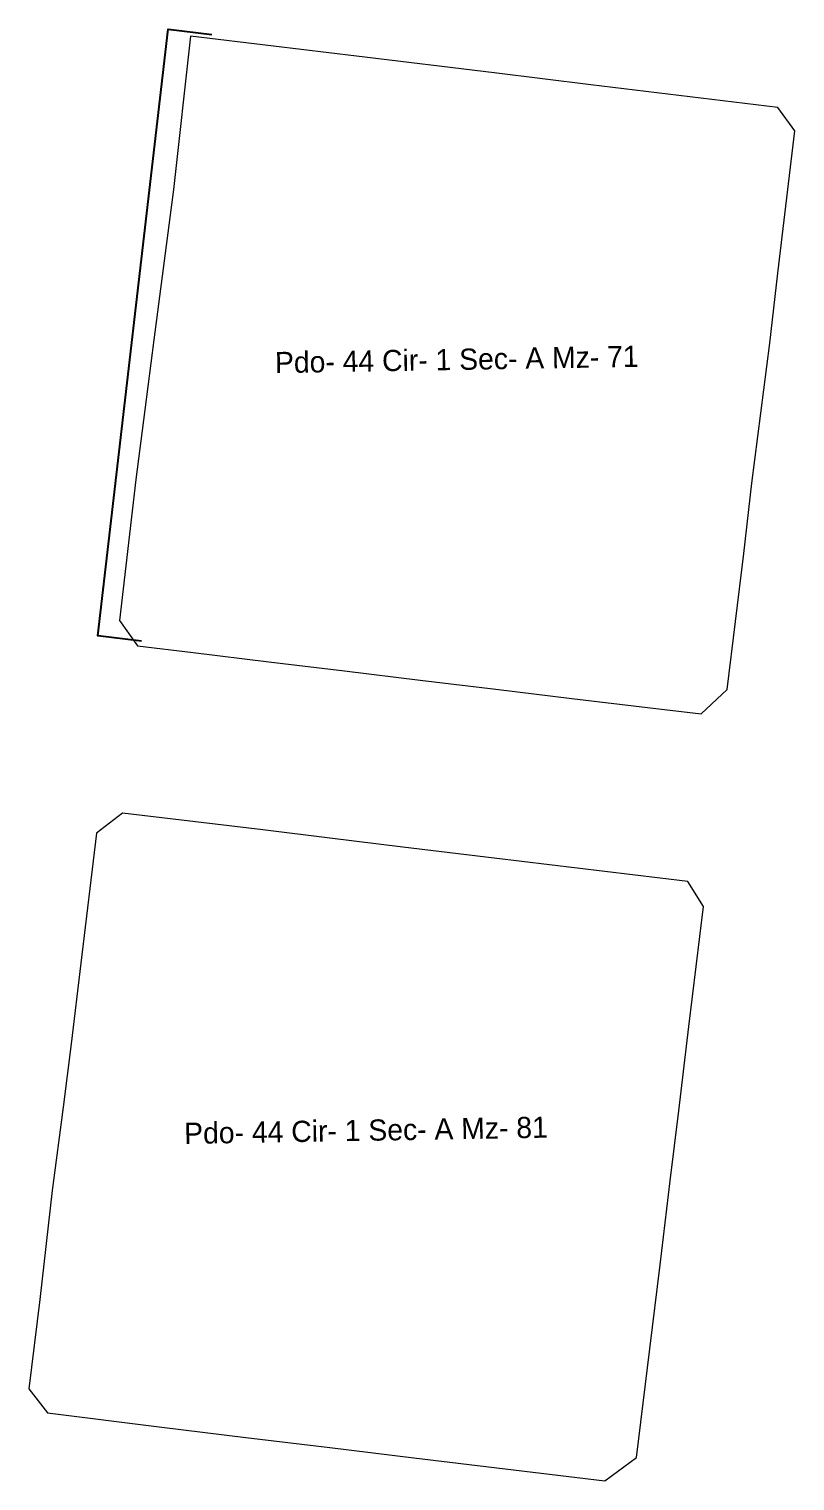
# Model space of a CAD drawing. Header units: metres. Extents: x 4600629 to 4600959, y 6152644 to 6152986.
# Drawn here: x 4600836.6 to 4600945.1, y 6152643.7 to 6152849.3 of the extents above; entities that cross this region are included whole.
import ezdxf
from ezdxf.enums import TextEntityAlignment as Align

# ---------------------------------------------------------------- set-up
doc = ezdxf.new("R2010")
doc.units = ezdxf.units.M
doc.linetypes.add('DUPLAN', pattern=[0])
doc.layers.add('M-ANTECEDENTE', color=251, linetype='Continuous', lineweight=15, plot=False)
doc.layers.add('M-LINDEROS', color=2, linetype='Continuous')

# ---------------------------------------------------------------- blocks, each defined once
blk = doc.blocks.new('Antecedente')
at = {"layer": 'M-ANTECEDENTE', "color": 115}
for points in [[(224.86, 128.86, 0), (223.61, 118.95, 0), (222.35, 109.07, 0), (220.03, 89.1, 0), (222.56, 85.54, 0), (230.46, 84.6, 0), (241.18, 83.28, 0), (251.9, 81.98, 0), (262.61, 80.68, 0), (273.33, 79.38, 0), (284.06, 78.09, 0), (294.77, 76.79, 0), (302.37, 75.88, 0), (306.06, 79.34, 0), (308.41, 98.6, 0), (309.54, 108.54, 0), (310.82, 118.45, 0), (312.09, 128.37, 0), (313.23, 138.3, 0), (315.66, 158.43, 0), (313.25, 161.72, 0), (286.74, 164.97, 0), (273.07, 166.63, 0), (253.58, 168.99, 0), (230.09, 171.83, 0), (227.66, 150.12, 0), (224.86, 128.86, 0)], [(225.99, -25.1, 0), (237.89, -26.55, 0), (249.8, -27.99, 0), (261.71, -29.43, 0), (288.76, -32.71, 0), (293.24, -29.38, 0), (295.11, -14, 0), (296.56, -2.13, 0), (298.01, 9.78, 0), (299.22, 19.71, 0), (300.66, 31.62, 0), (302.73, 48.62, 0), (300.5, 52.14, 0), (273.05, 55.46, 0), (260.16, 57.02, 0), (249.79, 58.27, 0), (240.33, 59.48, 0), (228.78, 60.82, 0), (220.43, 61.83, 0), (216.78, 59, 0), (214.54, 40.59, 0), (213.15, 29.19, 0), (212.06, 20.19, 0), (210.47, 8.42, 0), (208.74, -7.04, 0), (207.2, -19.69, 0), (209.82, -23.06, 0), (225.99, -25.1, 0)]]:
    blk.add_polyline3d(points, close=True, dxfattribs=at)
for s, p in [('Pdo- 44 Cir- 1 Sec- A Mz- 71', (267.82, 123.68)), ('Pdo- 44 Cir- 1 Sec- A Mz- 81', (254.96, 14.54))]:
    blk.add_text(s, height=3, rotation=1, dxfattribs=at).set_placement(p, align=Align.BOTTOM_CENTER)

msp = doc.modelspace()

# ---------------------------------------------------------------- linework, layer by layer
at = {"layer": 'M-LINDEROS'}
msp.add_lwpolyline([(4600852.51, 6152762.59), (4600846.34, 6152763.35), (4600856.3, 6152849.27), (4600862.46, 6152848.52)], dxfattribs=at)

# ---------------------------------------------------------------- block references
at = {"layer": 'M-ANTECEDENTE', "linetype": 'DUPLAN'}
msp.add_blockref('Antecedente', (4600629.39, 6152676.42), dxfattribs=at)

doc.saveas('drawing.dxf')
